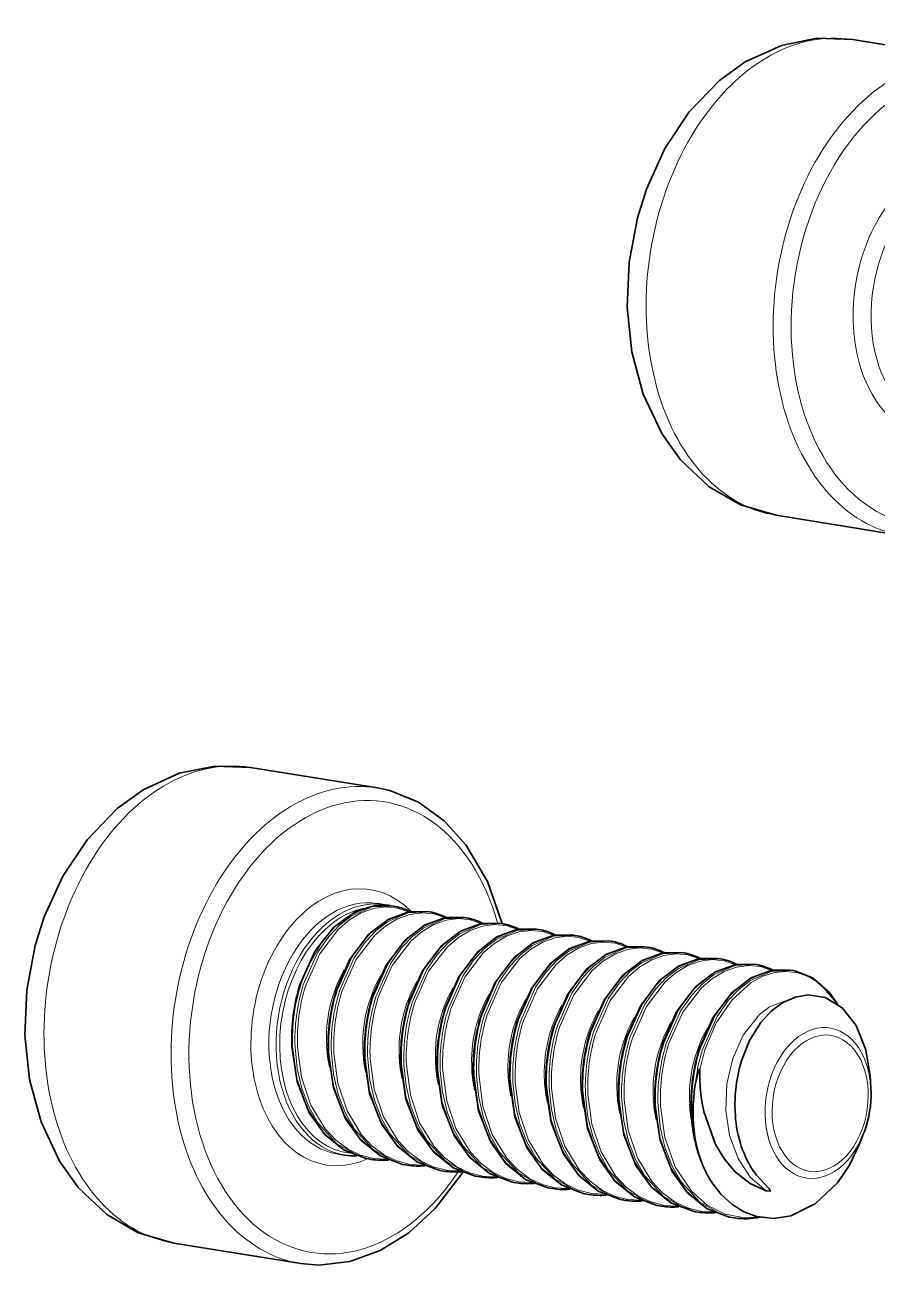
# Model space of a CAD drawing. Extents: x 386 to 1090, y 188 to 736.
# Drawn here: x 896.62 to 903.34, y 583.5 to 593.35 of the extents above; entities that cross this region are included whole.
import ezdxf

# ---------------------------------------------------------------- set-up
doc = ezdxf.new("R2010")
doc.units = 0

msp = doc.modelspace()

# ---------------------------------------------------------------- linework, layer by layer
at = {"color": 7, "lineweight": 35, "ltscale": 0.025376}
for p, q in [((904.1532, 593.0775), (903.1511, 593.2391)), ((903.5483, 589.326), (902.5462, 589.4876)), ((898.7985, 583.5859), (897.7964, 583.7476))]:
    msp.add_line(p, q, dxfattribs=at)
at = {"color": 7, "lineweight": 35, "ltscale": 0.025374}
msp.add_line((899.4034, 587.3375), (898.4014, 587.4991), dxfattribs=at)
at = {"color": 7, "lineweight": 35, "ltscale": 0.001451}
msp.add_line((899.4606, 586.4166), (899.4033, 586.4259), dxfattribs=at)
at = {"color": 7, "lineweight": 35, "ltscale": 0.000644328}
msp.add_line((899.4859, 586.4119), (899.4606, 586.4166), dxfattribs=at)
at = {"color": 7, "lineweight": 35, "ltscale": 0.000529779}
msp.add_line((899.5093, 586.4088), (899.4883, 586.4116), dxfattribs=at)
at = {"color": 7, "lineweight": 35, "ltscale": 0.000486911}
for p, q in [((899.5286, 586.4056), (899.5093, 586.4088)), ((899.8148, 586.3595), (899.7956, 586.3626)), ((900.3874, 586.2672), (900.3682, 586.2703)), ((900.6737, 586.2209), (900.6545, 586.2241)), ((901.5326, 586.0824), (901.5134, 586.0855)), ((901.8189, 586.0363), (901.7997, 586.0394)), ((902.1052, 585.9901), (902.086, 585.9932)), ((902.6778, 585.8977), (902.6586, 585.9008)), ((899.9258, 584.3157), (899.9066, 584.3188)), ((900.4984, 584.2234), (900.4792, 584.2265)), ((901.071, 584.131), (901.0518, 584.1342)), ((901.3573, 584.0848), (901.3381, 584.088))]:
    msp.add_line(p, q, dxfattribs=at)
at = {"color": 7, "lineweight": 35, "ltscale": 0.000409436}
for p, q in [((899.5447, 586.4027), (899.5286, 586.4056)), ((899.8309, 586.3566), (899.8148, 586.3595)), ((900.9761, 586.1719), (900.96, 586.1748)), ((902.1213, 585.9871), (902.1052, 585.9901))]:
    msp.add_line(p, q, dxfattribs=at)
at = {"color": 7, "lineweight": 35, "ltscale": 0.000485405}
for p, q in [((900.1011, 586.3133), (900.0819, 586.3164)), ((901.2463, 586.1286), (901.2271, 586.1317)), ((902.3915, 585.9439), (902.3723, 585.947)), ((899.3531, 584.4081), (899.334, 584.4112)), ((901.9299, 583.9925), (901.9107, 583.9956))]:
    msp.add_line(p, q, dxfattribs=at)
at = {"color": 7, "lineweight": 35, "ltscale": 0.000410938}
for p, q in [((900.1172, 586.3104), (900.1011, 586.3133)), ((900.4036, 586.2642), (900.3874, 586.2672)), ((900.6899, 586.218), (900.6737, 586.2209)), ((901.2625, 586.1257), (901.2463, 586.1286)), ((901.5488, 586.0795), (901.5326, 586.0824)), ((901.8351, 586.0333), (901.8189, 586.0363)), ((902.4077, 585.941), (902.3915, 585.9439)), ((902.694, 585.8948), (902.6778, 585.8977))]:
    msp.add_line(p, q, dxfattribs=at)
at = {"color": 7, "lineweight": 35, "ltscale": 0.000486669}
for p, q in [((900.96, 586.1748), (900.9408, 586.1779)), ((899.6395, 584.3619), (899.6202, 584.365)), ((900.2121, 584.2696), (900.1929, 584.2726)), ((902.2162, 583.9464), (902.197, 583.9494))]:
    msp.add_line(p, q, dxfattribs=at)
at = {"color": 7, "lineweight": 35, "ltscale": 0.000499699}
msp.add_line((902.2742, 585.186), (902.2686, 585.1669), dxfattribs=at)
at = {"color": 7, "lineweight": 35, "ltscale": 0.002289}
msp.add_line((903.2945, 584.9747), (903.2888, 585.0661), dxfattribs=at)
at = {"color": 7, "lineweight": 35, "ltscale": 0.002496}
msp.add_line((903.2349, 584.6056), (903.1977, 584.5129), dxfattribs=at)
at = {"color": 7, "lineweight": 35, "ltscale": 0.00145}
msp.add_line((899.1422, 584.4421), (899.0849, 584.4514), dxfattribs=at)
at = {"color": 7, "lineweight": 35, "ltscale": 0.000491461}
for p, q in [((899.3146, 584.4147), (899.334, 584.4112)), ((900.4598, 584.23), (900.4792, 584.2265)), ((900.7462, 584.1838), (900.7655, 584.1803)), ((901.605, 584.0452), (901.6244, 584.0417)), ((901.8914, 583.9991), (901.9107, 583.9956))]:
    msp.add_line(p, q, dxfattribs=at)
at = {"color": 7, "lineweight": 35, "ltscale": 0.000490232}
msp.add_line((899.601, 584.3685), (899.6202, 584.365), dxfattribs=at)
at = {"color": 7, "lineweight": 35, "ltscale": 0.000489959}
for p, q in [((899.8873, 584.3223), (899.9066, 584.3188)), ((900.1736, 584.2761), (900.1929, 584.2726)), ((901.0325, 584.1376), (901.0518, 584.1342)), ((901.3188, 584.0914), (901.3381, 584.088)), ((902.1777, 583.9529), (902.197, 583.9494))]:
    msp.add_line(p, q, dxfattribs=at)
at = {"color": 7, "lineweight": 35, "ltscale": 0.000485162}
for p, q in [((900.7847, 584.1772), (900.7655, 584.1803)), ((901.6436, 584.0387), (901.6244, 584.0417))]:
    msp.add_line(p, q, dxfattribs=at)
at = {"color": 7, "lineweight": 35}
for points in [[(903.1511, 593.2391), (902.869, 593.2501), (902.5889, 593.1938), (902.3037, 593.063), (902.0994, 592.9154), (901.8622, 592.6693), (901.6703, 592.3809), (901.5243, 592.0605)], [(902.5462, 589.4876), (902.2658, 589.5698), (902.0189, 589.7132), (901.7939, 589.9249), (901.6445, 590.1339), (901.4984, 590.4429), (901.4083, 590.7776), (901.3719, 591.128), (901.3875, 591.4835), (901.4533, 591.8344), (901.5243, 592.0605)], [(898.4014, 587.4991), (898.1192, 587.5101), (897.8391, 587.4537), (897.554, 587.3229), (897.3495, 587.1754), (897.1124, 586.9293), (896.9205, 586.6408), (896.7745, 586.3205)], [(900.386, 586.2674), (900.2695, 586.5997), (900.1002, 586.8882), (899.9277, 587.0789), (899.7253, 587.2247), (899.5013, 587.3164), (899.4034, 587.3375)], [(898.7914, 585.7852), (898.9114, 586.0533), (899.0561, 586.238), (899.2264, 586.3613), (899.383, 586.4103), (899.4883, 586.4116)], [(899.0777, 585.739), (899.1856, 585.9868), (899.3347, 586.1842), (899.4859, 586.3009), (899.6489, 586.3609), (899.7956, 586.3626)], [(897.7964, 583.7476), (897.516, 583.8297), (897.269, 583.9731), (897.0441, 584.1849), (896.8947, 584.3938), (896.7485, 584.7029), (896.6586, 585.0376), (896.6222, 585.3879), (896.6377, 585.7435), (896.7035, 586.0943), (896.7745, 586.3205)], [(899.364, 585.6929), (899.4719, 585.9406), (899.621, 586.138), (899.7722, 586.2548), (899.9352, 586.3148), (900.0819, 586.3164)], [(899.6503, 585.6467), (899.7582, 585.8944), (899.9073, 586.0919), (900.0585, 586.2086), (900.2216, 586.2686), (900.3682, 586.2703)], [(899.9366, 585.6005), (900.0446, 585.8483), (900.1936, 586.0457), (900.3448, 586.1624), (900.5079, 586.2224), (900.6545, 586.2241)], [(900.2229, 585.5543), (900.3308, 585.8021), (900.4799, 585.9995), (900.6311, 586.1162), (900.7942, 586.1762), (900.9408, 586.1779)], [(900.5092, 585.5082), (900.6171, 585.7559), (900.7662, 585.9533), (900.9174, 586.07), (901.0804, 586.13), (901.2271, 586.1317)], [(900.7955, 585.462), (900.9034, 585.7097), (901.0525, 585.9071), (901.2037, 586.0239), (901.3668, 586.0839), (901.5134, 586.0855)], [(901.0818, 585.4158), (901.1898, 585.6635), (901.3388, 585.861), (901.49, 585.9777), (901.6531, 586.0377), (901.7997, 586.0394)], [(901.3681, 585.3696), (901.476, 585.6174), (901.6251, 585.8148), (901.7763, 585.9315), (901.9394, 585.9915), (902.086, 585.9932)], [(901.6544, 585.3234), (901.7623, 585.5712), (901.9114, 585.7686), (902.0626, 585.8853), (902.2256, 585.9453), (902.3723, 585.947)], [(901.9407, 585.2773), (902.0486, 585.525), (902.1977, 585.7224), (902.3489, 585.8391), (902.512, 585.8992), (902.6586, 585.9008)], [(902.694, 585.8948), (902.8334, 585.8404), (902.9656, 585.7268), (903.0338, 585.6303)], [(903.2888, 585.0661), (903.2554, 585.2732), (903.1784, 585.4627), (903.0668, 585.6027), (902.9338, 585.6835), (902.8, 585.705), (902.6987, 585.6879), (902.6008, 585.6443), (902.5083, 585.5757), (902.4262, 585.4865), (902.3381, 585.3459), (902.2742, 585.186)], [(898.7274, 585.2986), (898.7682, 585.0209), (898.8647, 584.7746), (898.9872, 584.6036), (899.1399, 584.481), (899.3146, 584.4147)], [(899.0137, 585.2524), (899.0546, 584.9747), (899.1511, 584.7284), (899.2735, 584.5574), (899.4261, 584.4348), (899.601, 584.3685)], [(899.3, 585.2062), (899.3408, 584.9285), (899.4374, 584.6823), (899.5598, 584.5113), (899.7125, 584.3886), (899.8873, 584.3223)], [(899.5863, 585.16), (899.6271, 584.8823), (899.7236, 584.636), (899.8461, 584.4651), (899.9988, 584.3425), (900.1736, 584.2761)], [(899.8726, 585.1138), (899.9135, 584.8362), (900.0099, 584.5898), (900.1324, 584.4189), (900.2851, 584.2963), (900.4598, 584.23)], [(901.9444, 585.1055), (901.9429, 585.1208), (901.9416, 585.1214), (901.9336, 585.1058), (901.9088, 584.9955)], [(900.1589, 585.0676), (900.1998, 584.79), (900.2963, 584.5437), (900.4187, 584.3727), (900.5714, 584.2501), (900.7462, 584.1838)], [(900.4453, 585.0215), (900.486, 584.7438), (900.5826, 584.4975), (900.705, 584.3265), (900.8577, 584.2039), (901.0325, 584.1376)], [(900.7316, 584.9753), (900.7723, 584.6976), (900.8689, 584.4514), (900.9913, 584.2804), (901.144, 584.1577), (901.3188, 584.0914)], [(901.0178, 584.9291), (901.0587, 584.6515), (901.1552, 584.4052), (901.2776, 584.2342), (901.4303, 584.1116), (901.605, 584.0452)], [(901.3041, 584.8829), (901.345, 584.6053), (901.4415, 584.359), (901.5639, 584.188), (901.7166, 584.0654), (901.8914, 583.9991)], [(901.5905, 584.8368), (901.6312, 584.5591), (901.7278, 584.3128), (901.8502, 584.1418), (902.0029, 584.0192), (902.1777, 583.9529)], [(901.9761, 584.7864), (902.069, 584.525), (902.1392, 584.4094), (902.2238, 584.3102), (902.3419, 584.2177), (902.4681, 584.1609)], [(902.0412, 584.2244), (902.1138, 584.1313), (902.1984, 584.0536), (902.2932, 583.9948), (902.3949, 583.9575), (902.5302, 583.9428), (902.6639, 583.964), (902.8589, 584.0601), (903.0308, 584.2242), (903.1249, 584.3627), (903.1977, 584.5129)], [(900.0753, 584.3052), (899.8585, 584.0204), (899.6501, 583.8293), (899.4249, 583.6887), (899.1851, 583.6016), (898.9401, 583.5738), (898.7985, 583.5859)], [(902.4681, 584.1609), (902.5005, 584.1572), (902.5021, 584.1633), (902.5009, 584.1658), (902.4894, 584.179), (902.3912, 584.2839), (902.3656, 584.3193)]]:
    msp.add_lwpolyline(points, dxfattribs=at)
at = {"color": 7, "lineweight": 13}
for points in [[(899.4883, 586.4116), (899.3233, 586.3973), (899.1634, 586.3219), (899.0667, 586.2431), (898.9797, 586.1448), (898.8413, 585.9036), (898.7982, 585.7866)], [(899.5286, 586.4056), (899.3597, 586.3987), (899.1948, 586.3268), (899.1023, 586.2554), (899.0181, 586.1661), (898.9322, 586.0427), (898.8174, 585.7836)], [(899.6474, 586.3607), (899.5598, 586.39), (899.4684, 586.399), (899.3711, 586.3865), (899.2751, 586.3523), (899.1818, 586.297), (899.0948, 586.2232), (898.947, 586.0302), (898.8363, 585.7788)], [(899.7956, 586.3626), (899.6267, 586.3556), (899.4619, 586.2838), (899.3694, 586.2123), (899.2852, 586.123), (899.1993, 585.9996), (899.0845, 585.7405)], [(899.8148, 586.3595), (899.6459, 586.3525), (899.4811, 586.2806), (899.3885, 586.2092), (899.3044, 586.1199), (899.2185, 585.9965), (899.1038, 585.7374)], [(899.9337, 586.3145), (899.8461, 586.3438), (899.7548, 586.3528), (899.6574, 586.3403), (899.5614, 586.3062), (899.4681, 586.2509), (899.3812, 586.1771), (899.2333, 585.9841), (899.1226, 585.7327)], [(900.0819, 586.3164), (899.913, 586.3094), (899.7482, 586.2375), (899.6557, 586.1661), (899.5715, 586.0768), (899.4856, 585.9534), (899.3708, 585.6943)], [(900.1011, 586.3133), (899.9323, 586.3063), (899.7674, 586.2344), (899.6749, 586.163), (899.5907, 586.0737), (899.5048, 585.9503), (899.3901, 585.6912)], [(900.22, 586.2683), (900.1324, 586.2976), (900.0411, 586.3066), (899.9437, 586.2942), (899.8477, 586.2599), (899.7544, 586.2047), (899.6675, 586.1309), (899.5196, 585.9379), (899.4089, 585.6865)], [(900.3682, 586.2703), (900.1993, 586.2632), (900.0345, 586.1913), (899.942, 586.1199), (899.8578, 586.0306), (899.7719, 585.9072), (899.6572, 585.6481)], [(900.3874, 586.2672), (900.2185, 586.2601), (900.0536, 586.1883), (899.9612, 586.1168), (899.877, 586.0275), (899.7911, 585.9042), (899.6763, 585.645)], [(900.5063, 586.2222), (900.4188, 586.2514), (900.3274, 586.2604), (900.23, 586.248), (900.134, 586.2138), (900.0406, 586.1585), (899.9538, 586.0847), (899.8059, 585.8917), (899.6953, 585.6403)], [(900.6545, 586.2241), (900.4856, 586.217), (900.3207, 586.1452), (900.2283, 586.0737), (900.1441, 585.9844), (900.0582, 585.8611), (899.9434, 585.6019)], [(900.6737, 586.2209), (900.5048, 586.2139), (900.34, 586.1421), (900.2475, 586.0707), (900.1633, 585.9813), (900.0774, 585.858), (899.9626, 585.5988)], [(900.7926, 586.176), (900.705, 586.2052), (900.6136, 586.2142), (900.5163, 586.2018), (900.4203, 586.1676), (900.327, 586.1123), (900.2401, 586.0385), (900.0922, 585.8455), (899.9815, 585.5941)], [(900.9408, 586.1779), (900.7719, 586.1708), (900.6071, 586.099), (900.5146, 586.0276), (900.4304, 585.9383), (900.3445, 585.8149), (900.2297, 585.5557)], [(900.96, 586.1748), (900.7911, 586.1677), (900.6263, 586.0959), (900.5338, 586.0245), (900.4496, 585.9352), (900.3636, 585.8118), (900.249, 585.5526)], [(901.0789, 586.1298), (900.9913, 586.1591), (900.9, 586.1681), (900.8026, 586.1556), (900.7066, 586.1215), (900.6133, 586.0662), (900.5264, 585.9923), (900.3785, 585.7993), (900.2678, 585.5479)], [(901.2271, 586.1317), (901.0582, 586.1247), (900.8934, 586.0529), (900.8009, 585.9814), (900.7167, 585.8921), (900.6308, 585.7687), (900.5161, 585.5096)], [(901.2463, 586.1286), (901.0775, 586.1216), (900.9126, 586.0497), (900.8201, 585.9783), (900.7359, 585.889), (900.65, 585.7656), (900.5353, 585.5065)], [(901.3652, 586.0836), (901.2776, 586.1129), (901.1863, 586.1219), (901.0889, 586.1094), (900.9929, 586.0753), (900.8996, 586.02), (900.8127, 585.9462), (900.6648, 585.7532), (900.5541, 585.5018)], [(901.5134, 586.0855), (901.3445, 586.0785), (901.1797, 586.0067), (901.0872, 585.9352), (901.003, 585.8459), (900.9171, 585.7225), (900.8024, 585.4634)], [(901.5326, 586.0824), (901.3637, 586.0754), (901.1989, 586.0035), (901.1064, 585.9321), (901.0222, 585.8428), (900.9363, 585.7194), (900.8215, 585.4603)], [(901.6515, 586.0374), (901.564, 586.0667), (901.4726, 586.0757), (901.3752, 586.0633), (901.2792, 586.0291), (901.1859, 585.9738), (901.099, 585.9), (900.9511, 585.707), (900.8405, 585.4556)], [(901.7997, 586.0394), (901.6309, 586.0323), (901.4659, 585.9604), (901.3735, 585.889), (901.2893, 585.7997), (901.2034, 585.6763), (901.0886, 585.4172)], [(901.8189, 586.0363), (901.65, 586.0292), (901.4852, 585.9574), (901.3927, 585.8859), (901.3085, 585.7966), (901.2226, 585.6733), (901.1078, 585.4141)], [(901.9378, 585.9912), (901.8502, 586.0205), (901.7589, 586.0295), (901.6615, 586.0171), (901.5655, 585.9829), (901.4722, 585.9276), (901.3853, 585.8538), (901.2374, 585.6608), (901.1267, 585.4094)], [(902.086, 585.9932), (901.9171, 585.9861), (901.7523, 585.9143), (901.6598, 585.8429), (901.5756, 585.7535), (901.4897, 585.6302), (901.3749, 585.371)], [(902.1052, 585.9901), (901.9363, 585.983), (901.7715, 585.9112), (901.679, 585.8398), (901.5948, 585.7505), (901.5089, 585.6271), (901.3942, 585.3679)], [(902.2241, 585.9451), (902.1365, 585.9744), (902.0452, 585.9834), (901.9478, 585.9709), (901.8518, 585.9367), (901.7585, 585.8814), (901.6716, 585.8076), (901.5237, 585.6146), (901.413, 585.3632)], [(902.3723, 585.947), (902.2034, 585.9399), (902.0386, 585.8681), (901.9461, 585.7967), (901.8619, 585.7074), (901.776, 585.584), (901.6613, 585.3248)], [(902.3915, 585.9439), (902.2227, 585.9369), (902.0578, 585.8651), (901.9653, 585.7936), (901.8811, 585.7043), (901.7952, 585.5809), (901.6805, 585.3218)], [(902.5104, 585.8989), (902.4229, 585.9282), (902.3315, 585.9372), (902.2341, 585.9247), (902.1381, 585.8905), (902.0448, 585.8353), (901.9579, 585.7615), (901.81, 585.5684), (901.6993, 585.317)], [(902.6586, 585.9008), (902.4897, 585.8938), (902.3249, 585.822), (902.2324, 585.7505), (902.1482, 585.6612), (902.0623, 585.5378), (901.9476, 585.2787)], [(902.6778, 585.8977), (902.5089, 585.8907), (902.3441, 585.8188), (902.2516, 585.7474), (902.1674, 585.6581), (902.0815, 585.5347), (901.9667, 585.2756)], [(903.03, 585.6327), (902.8935, 585.7923), (902.8109, 585.8459), (902.7212, 585.8792), (902.6287, 585.891), (902.5345, 585.8817), (902.4413, 585.852), (902.3513, 585.803), (902.1993, 585.6671), (902.0754, 585.4849), (901.9857, 585.2709)], [(902.151, 584.7935), (902.1591, 585.0026), (902.205, 585.2047), (902.2867, 585.3875), (902.4164, 585.5518), (902.4939, 585.6115), (902.6504, 585.6696)], [(898.7335, 585.2972), (898.7676, 585.0446), (898.8494, 584.8126), (898.9771, 584.6181), (899.1328, 584.486), (899.3146, 584.4147)], [(898.7527, 585.2918), (898.7698, 585.1259), (898.8071, 584.9664), (898.8622, 584.8228), (898.9355, 584.6935), (899.0828, 584.5317), (899.2631, 584.4307), (899.3531, 584.4081)], [(898.7721, 585.2921), (898.8032, 585.0553), (898.8764, 584.8361), (898.9904, 584.6485), (899.075, 584.559), (899.1708, 584.4883), (899.2691, 584.4415), (899.3733, 584.415), (899.4749, 584.4095)], [(899.0198, 585.251), (899.054, 584.9984), (899.1357, 584.7664), (899.2633, 584.572), (899.4191, 584.4398), (899.601, 584.3685)], [(899.0391, 585.2457), (899.0562, 585.0797), (899.0934, 584.9202), (899.1486, 584.7766), (899.2219, 584.6473), (899.3691, 584.4855), (899.5494, 584.3845), (899.6395, 584.3619)], [(899.0584, 585.2459), (899.0895, 585.0092), (899.1627, 584.7899), (899.2767, 584.6023), (899.3613, 584.5128), (899.457, 584.4422), (899.5554, 584.3953), (899.6596, 584.3688), (899.7611, 584.3634)], [(899.306, 585.2048), (899.3402, 584.9523), (899.422, 584.7202), (899.5496, 584.5258), (899.7054, 584.3937), (899.8873, 584.3223)], [(899.3253, 585.1995), (899.3425, 585.0336), (899.3798, 584.874), (899.4348, 584.7304), (899.5082, 584.6011), (899.6553, 584.4393), (899.8358, 584.3383), (899.9258, 584.3157)], [(899.3447, 585.1997), (899.3758, 584.963), (899.449, 584.7437), (899.563, 584.5562), (899.6476, 584.4666), (899.7433, 584.396), (899.8417, 584.3491), (899.9459, 584.3227), (900.0474, 584.3172)], [(899.5923, 585.1586), (899.6265, 584.9061), (899.7083, 584.674), (899.8359, 584.4796), (899.9917, 584.3475), (900.1736, 584.2761)], [(899.6116, 585.1533), (899.6288, 584.9874), (899.6661, 584.8279), (899.7211, 584.6842), (899.7945, 584.5549), (899.9417, 584.3931), (900.122, 584.2921), (900.2121, 584.2696)], [(899.631, 585.1536), (899.6621, 584.9167), (899.7353, 584.6975), (899.8493, 584.5099), (899.9339, 584.4204), (900.0297, 584.3499), (900.128, 584.303), (900.2322, 584.2765), (900.3337, 584.2711)], [(899.8787, 585.1125), (899.9128, 584.8599), (899.9946, 584.6278), (900.1223, 584.4334), (900.278, 584.3013), (900.4598, 584.23)], [(899.8979, 585.1071), (899.915, 584.9412), (899.9524, 584.7817), (900.0074, 584.6381), (900.0807, 584.5087), (900.228, 584.3469), (900.4083, 584.246), (900.4984, 584.2234)], [(899.9174, 585.1074), (899.9484, 584.8706), (900.0216, 584.6514), (900.1356, 584.4637), (900.2202, 584.3743), (900.316, 584.3036), (900.4143, 584.2568), (900.5186, 584.2303), (900.62, 584.2249)], [(900.165, 585.0663), (900.1992, 584.8137), (900.2809, 584.5817), (900.4085, 584.3872), (900.5643, 584.2551), (900.7462, 584.1838)], [(900.1843, 585.0609), (900.2014, 584.895), (900.2386, 584.7355), (900.2938, 584.5919), (900.3671, 584.4626), (900.5143, 584.3008), (900.6946, 584.1998), (900.7847, 584.1772)], [(900.2036, 585.0612), (900.2347, 584.8244), (900.3079, 584.6052), (900.4219, 584.4176), (900.5065, 584.3281), (900.6023, 584.2574), (900.7006, 584.2106), (900.8048, 584.1841), (900.9063, 584.1787)], [(900.4512, 585.0201), (900.4854, 584.7675), (900.5672, 584.5355), (900.6948, 584.3411), (900.8506, 584.2089), (901.0325, 584.1376)], [(900.4706, 585.0148), (900.4877, 584.8488), (900.525, 584.6893), (900.58, 584.5457), (900.6534, 584.4164), (900.8005, 584.2546), (900.981, 584.1536), (901.071, 584.131)], [(900.4899, 585.015), (900.521, 584.7783), (900.5942, 584.559), (900.7083, 584.3714), (900.7928, 584.2819), (900.8885, 584.2113), (900.9869, 584.1644), (901.0911, 584.1379), (901.1926, 584.1325)], [(900.7375, 584.9739), (900.7717, 584.7213), (900.8535, 584.4893), (900.9811, 584.2949), (901.1369, 584.1628), (901.3188, 584.0914)], [(900.7568, 584.9686), (900.774, 584.8027), (900.8113, 584.6432), (900.8663, 584.4995), (900.9397, 584.3702), (901.0869, 584.2084), (901.2672, 584.1074), (901.3573, 584.0848)], [(900.7762, 584.9688), (900.8073, 584.7321), (900.8805, 584.5128), (900.9945, 584.3253), (901.0791, 584.2357), (901.1749, 584.1651), (901.2732, 584.1182), (901.3774, 584.0918), (901.4789, 584.0863)], [(901.0239, 584.9277), (901.058, 584.6752), (901.1398, 584.4431), (901.2675, 584.2487), (901.4232, 584.1166), (901.605, 584.0452)], [(901.0432, 584.9224), (901.0603, 584.7565), (901.0975, 584.597), (901.1526, 584.4533), (901.226, 584.324), (901.3732, 584.1622), (901.5535, 584.0613), (901.6436, 584.0387)], [(901.0625, 584.9227), (901.0936, 584.6859), (901.1668, 584.4666), (901.2808, 584.2791), (901.3654, 584.1896), (901.4612, 584.119), (901.5595, 584.0721), (901.6638, 584.0456), (901.7653, 584.0402)], [(901.3102, 584.8816), (901.3444, 584.629), (901.4261, 584.397), (901.5537, 584.2025), (901.7095, 584.0704), (901.8914, 583.9991)], [(901.3488, 584.8765), (901.3799, 584.6397), (901.4531, 584.4205), (901.5671, 584.2329), (901.6517, 584.1434), (901.7475, 584.0728), (901.8458, 584.0259), (901.95, 583.9995), (902.0515, 583.994)], [(901.3295, 584.8762), (901.3466, 584.7103), (901.3839, 584.5508), (901.439, 584.4072), (901.5123, 584.2778), (901.6595, 584.1161), (901.8398, 584.0151), (901.9299, 583.9925)], [(901.5964, 584.8354), (901.6306, 584.5828), (901.7124, 584.3508), (901.84, 584.1563), (901.9958, 584.0242), (902.1777, 583.9529)], [(901.6158, 584.83), (901.6329, 584.6641), (901.6702, 584.5046), (901.7252, 584.361), (901.7986, 584.2317), (901.9457, 584.0699), (902.1262, 583.9689), (902.2162, 583.9464)], [(901.6351, 584.8303), (901.6694, 584.5796), (901.7512, 584.3494), (901.8784, 584.157), (902.0021, 584.0469), (902.1442, 583.9755), (902.298, 583.9476), (902.4064, 583.9548)], [(902.4681, 584.1609), (902.3428, 584.2689), (902.2468, 584.4142), (902.1803, 584.5961), (902.151, 584.7935)]]:
    msp.add_lwpolyline(points, dxfattribs=at)
at = {"color": 7, "lineweight": 35}
for centre, radius, start, end in [((899.4594, 585.9805), 0.4308, 62.45516, 78.58316), ((899.7457, 585.9343), 0.4308, 62.45516, 78.58316), ((900.032, 585.8881), 0.4308, 62.45517, 78.58316), ((900.3183, 585.8419), 0.4308, 62.45517, 78.58315), ((900.6046, 585.7958), 0.4308, 62.45517, 78.58315), ((900.8909, 585.7496), 0.4308, 62.45516, 78.58316), ((901.1772, 585.7034), 0.4308, 62.45516, 78.58316), ((901.4635, 585.6572), 0.4308, 62.45517, 78.58316), ((901.7498, 585.611), 0.4308, 62.45517, 78.58316), ((902.0361, 585.5649), 0.4308, 62.45517, 78.58316), ((902.3224, 585.5187), 0.4308, 62.45517, 78.58316), ((900.1605, 585.3579), 1.4343, 162.66723, 182.37301), ((900.4468, 585.3118), 1.4343, 162.66723, 182.37301), ((900.7331, 585.2656), 1.4343, 162.66723, 182.37301), ((901.0194, 585.2194), 1.4343, 162.66723, 182.37301), ((901.3057, 585.1732), 1.4343, 162.66723, 182.37301), ((901.592, 585.1271), 1.4343, 162.66723, 182.37301), ((901.8783, 585.0809), 1.4343, 162.66723, 182.37301), ((902.1646, 585.0347), 1.4343, 162.66723, 182.37301), ((902.4509, 584.9885), 1.4343, 162.66723, 182.37301), ((902.7372, 584.9423), 1.4343, 162.66723, 182.37301), ((903.0235, 584.8962), 1.4343, 162.66723, 182.37301), ((903.3098, 584.85), 1.4343, 162.66723, 182.37301), ((903.2914, 585.0776), 1.3473, 178.81523, 192.48505), ((903.4163, 584.838), 1.1939, 164.01322, 174.14685), ((903.397, 584.8389), 1.1746, 174.09375, 182.59104), ((902.4365, 584.9237), 0.8595, 339.88383, 1.56426), ((903.1224, 584.8312), 1.2461, 181.86598, 202.54825), ((903.1375, 584.8058), 0.9133, 181.25462, 212.21796), ((902.8427, 584.7238), 0.9462, 188.58262, 203.0391), ((899.2201, 584.9283), 0.4924, 260.89146, 272.15455), ((899.4418, 584.9658), 0.5647, 260.97326, 274.83663), ((899.7281, 584.9197), 0.5647, 260.97326, 274.83663), ((900.0144, 584.8735), 0.5647, 260.97326, 274.83663), ((902.7145, 584.669), 0.8068, 203.02104, 213.43788), ((900.3007, 584.8273), 0.5647, 260.97326, 274.83663), ((900.587, 584.7811), 0.5647, 260.97326, 274.83663), ((900.8733, 584.7349), 0.5647, 260.97326, 274.83663), ((901.1596, 584.6888), 0.5647, 260.97326, 274.83663), ((901.4459, 584.6426), 0.5647, 260.97326, 274.83663), ((901.7322, 584.5964), 0.5647, 260.97326, 274.83663), ((902.0185, 584.5502), 0.5647, 260.97326, 274.83663), ((902.3049, 584.5081), 0.5687, 261.02076, 281.88976)]:
    msp.add_arc(centre, radius, start, end, dxfattribs=at)
at = {"color": 7, "lineweight": 13}
for centre, radius, start, end in [((900.0822, 585.3692), 1.0821, 150.48616, 183.58453), ((900.1752, 585.3555), 1.443, 162.61674, 182.31857), ((900.1945, 585.3524), 1.443, 162.61691, 182.40732), ((900.1988, 585.3517), 1.4279, 162.59373, 182.39264), ((900.3685, 585.323), 1.0821, 150.48616, 183.58453), ((900.6548, 585.2769), 1.0821, 150.48616, 183.58453), ((900.9411, 585.2307), 1.0821, 150.48616, 183.58453), ((900.4615, 585.3094), 1.443, 162.61674, 182.31857), ((900.4808, 585.3063), 1.443, 162.61691, 182.40732), ((900.4851, 585.3055), 1.4279, 162.59373, 182.39264), ((900.7479, 585.2632), 1.443, 162.61674, 182.31857), ((900.7672, 585.2601), 1.443, 162.61691, 182.40732), ((900.772, 585.2593), 1.4286, 162.59966, 182.38973), ((901.2274, 585.1844), 1.0821, 150.48616, 183.58453), ((901.5137, 585.1383), 1.0821, 150.48616, 183.58453), ((901.0341, 585.217), 1.443, 162.61675, 182.31857), ((901.0534, 585.2139), 1.443, 162.61691, 182.40732), ((901.0583, 585.2131), 1.4286, 162.59966, 182.38973), ((901.3204, 585.1708), 1.443, 162.61674, 182.31857), ((901.3397, 585.1677), 1.443, 162.61691, 182.40732), ((901.3445, 585.1669), 1.4284, 162.59853, 182.39032), ((901.8, 585.0921), 1.0821, 150.48616, 183.58453), ((902.0863, 585.046), 1.0821, 150.48616, 183.58453), ((901.6068, 585.1246), 1.443, 162.61674, 182.31857), ((901.626, 585.1215), 1.443, 162.61691, 182.40732), ((901.631, 585.1207), 1.4286, 162.59966, 182.38973), ((901.8931, 585.0785), 1.443, 162.61674, 182.31857), ((901.9124, 585.0754), 1.443, 162.61691, 182.40732), ((901.9172, 585.0746), 1.4286, 162.59966, 182.38973), ((902.3726, 584.9998), 1.0821, 150.48616, 183.58453), ((902.6589, 584.9536), 1.0821, 150.48616, 183.58453), ((902.1793, 585.0323), 1.443, 162.61674, 182.31857), ((902.1986, 585.0292), 1.443, 162.61691, 182.40732), ((902.2029, 585.0284), 1.4279, 162.59373, 182.39264), ((902.4656, 584.9861), 1.443, 162.61674, 182.31857), ((902.4849, 584.983), 1.443, 162.61691, 182.40732), ((902.4899, 584.9822), 1.4286, 162.59966, 182.38973), ((902.7513, 584.94), 1.4423, 162.61088, 182.32143), ((902.9452, 584.9074), 1.0821, 150.48616, 183.58453), ((900.0627, 585.3575), 1.0626, 183.0201, 192.01266), ((902.7712, 584.9368), 1.443, 162.61691, 182.40732), ((902.7761, 584.936), 1.4284, 162.59853, 182.39032), ((903.0383, 584.8938), 1.443, 162.61674, 182.31857), ((903.0576, 584.8906), 1.443, 162.61691, 182.40732), ((903.0623, 584.8899), 1.4284, 162.59853, 182.39032), ((903.3246, 584.8476), 1.443, 162.61674, 182.31857), ((903.3285, 584.8477), 1.4274, 162.5558, 174.05667), ((903.3136, 584.8519), 1.3925, 162.48883, 169.507), ((900.3491, 585.3113), 1.0626, 183.0201, 192.01266), ((900.6354, 585.2651), 1.0626, 183.0201, 192.01266), ((900.9217, 585.2189), 1.0626, 183.0201, 192.01266), ((901.2079, 585.1728), 1.0626, 183.0201, 192.01266), ((901.4943, 585.1266), 1.0626, 183.0201, 192.01266), ((901.7806, 585.0804), 1.0626, 183.0201, 192.01266), ((902.0669, 585.0342), 1.0626, 183.0201, 192.01266), ((902.3531, 584.988), 1.0626, 183.0201, 192.01266), ((902.6395, 584.9419), 1.0626, 183.0201, 192.01266), ((902.9258, 584.8957), 1.0627, 183.02037, 191.99834), ((903.2331, 584.8425), 1.3514, 182.25804, 191.08857)]:
    msp.add_arc(centre, radius, start, end, dxfattribs=at)
for centre, major_axis, start_param, end_param in [((902.8487, 591.3634), (0.3026, 1.8758), 0.000057, 3.14165), ((903.8507, 591.2018), (0.3026, 1.8758), 0.000057, 3.14165), ((903.9223, 591.1902), (0.2866, 1.777), 5.291242, 10.406764), ((903.9223, 591.1902), (0.1752, 1.086), 5.853279, 9.892982), ((903.9939, 591.1786), (0.1592, 0.9872), 0.000057, 3.14165), ((898.0989, 585.6234), (0.3026, 1.8758), 0.000057, 3.14165), ((899.101, 585.4617), (0.3026, 1.8758), 0.000057, 3.14165), ((899.1725, 585.4502), (0.2866, 1.777), 5.301155, 10.414104), ((899.1725, 585.4502), (0.1752, 1.086), 5.813472, 9.854648), ((899.2441, 585.4386), (0.1592, 0.9872), 0.000057, 3.14165), ((899.3013, 585.4294), (0.1592, 0.9872), 6.283185, 9.424835), ((899.3157, 585.4271), (0.1561, 0.9675), 0.260582, 3.184377), ((902.8776, 584.8525), (0.0954, 0.5915), 5.029756, 10.678274), ((902.8944, 584.8499), (0.0864, 0.5357), 1.294727, 7.577912)]:
    msp.add_ellipse(centre, major_axis=major_axis, ratio=0.688745, start_param=start_param, end_param=end_param, dxfattribs=at)
at = {"color": 7, "lineweight": 35}
for centre, major_axis, start_param, end_param in [((902.5908, 584.8988), (0.1592, 0.9872), 1.583975, 2.005478), ((902.8776, 584.8525), (0.0954, 0.5915), 4.982683, 5.029756), ((902.8776, 584.8525), (0.0954, 0.5915), 4.395088, 4.436319)]:
    msp.add_ellipse(centre, major_axis=major_axis, ratio=0.688745, start_param=start_param, end_param=end_param, dxfattribs=at)

doc.saveas('drawing.dxf')
